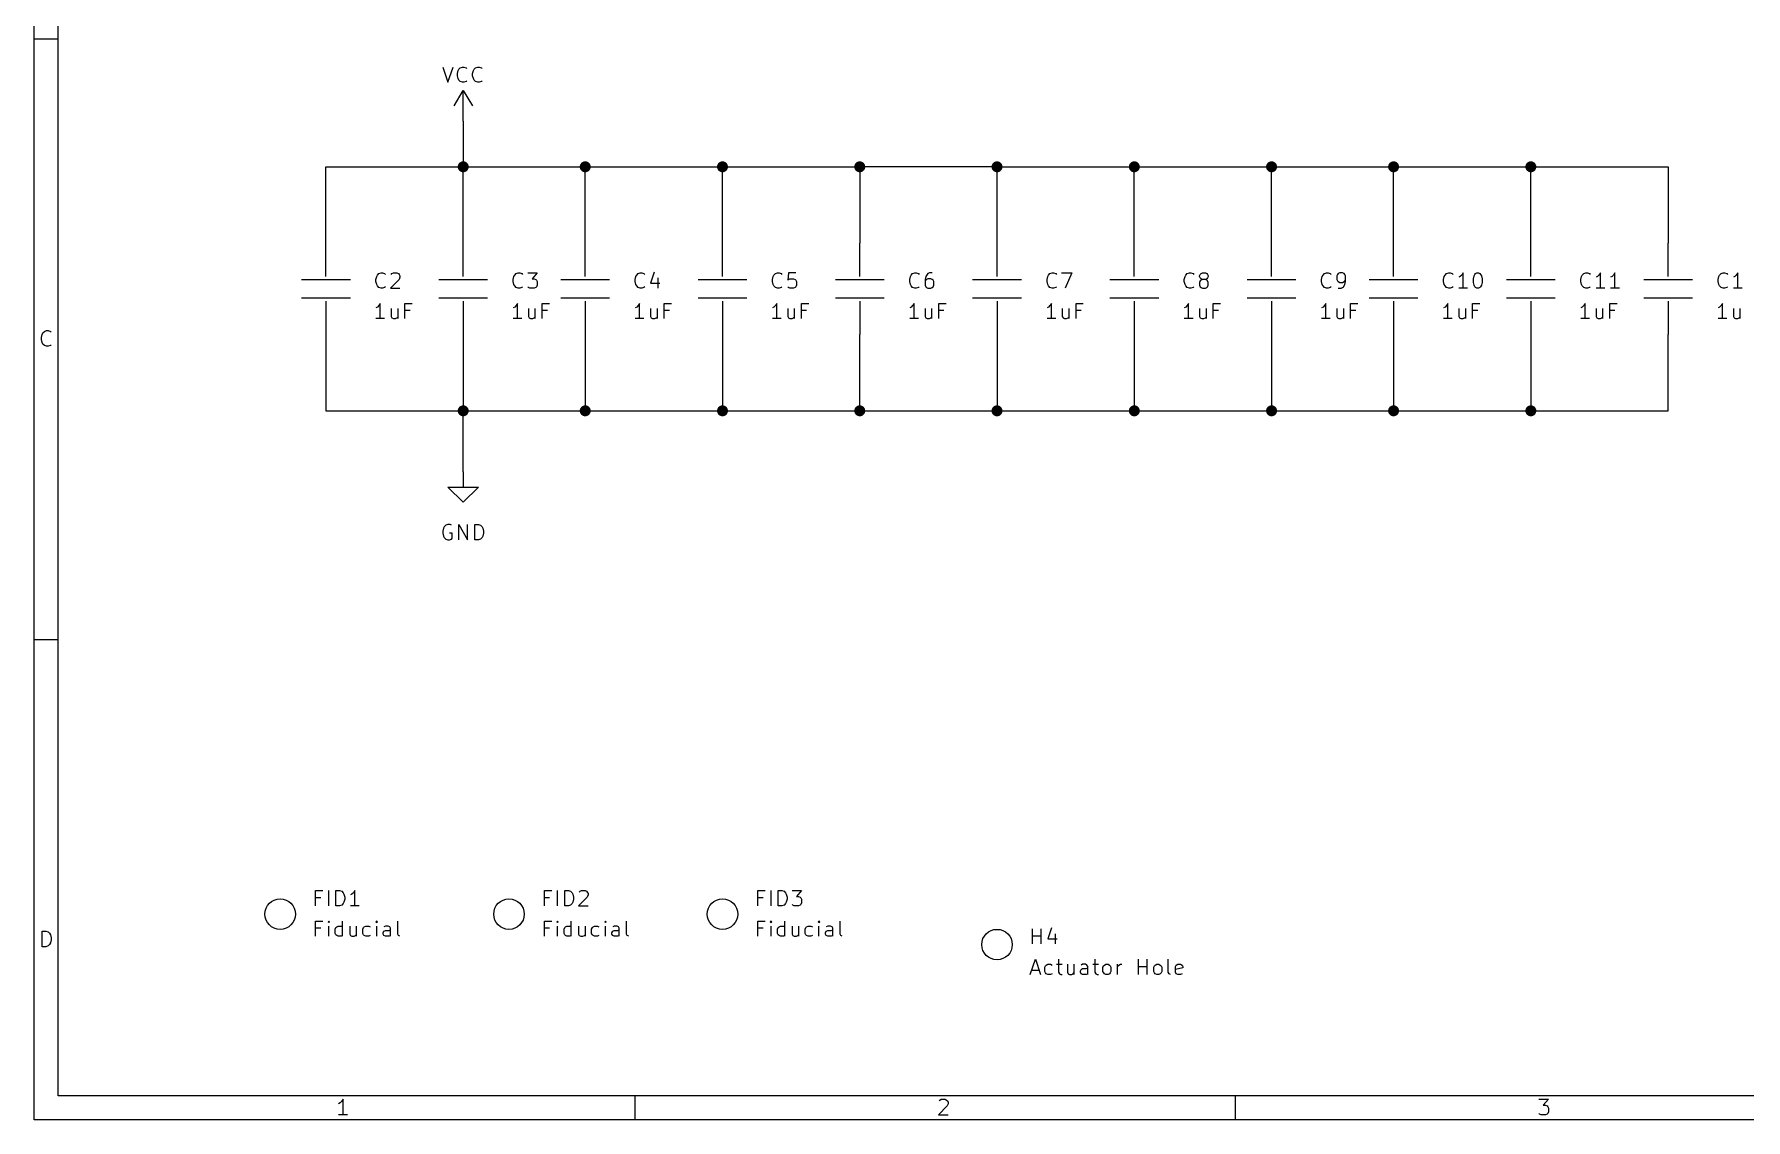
# Model space of a CAD drawing. Extents: x 0.4 to 11.3, y -7.9 to -0.4.
# Drawn here: x 0.39 to 6, y -7.87 to -4.32 of the extents above; entities that cross this region are included whole.
import ezdxf

# ---------------------------------------------------------------- set-up
doc = ezdxf.new("R2010")
doc.units = 0
doc.header["$MEASUREMENT"] = 0
for name, color, linetype in [('CYAN2', 4, 'CONTINUOUS'), ('GREEN3', 91, 'CONTINUOUS'), ('RED2', 1, 'CONTINUOUS')]:
    doc.layers.add(name, color=color, linetype=linetype)

msp = doc.modelspace()

# ---------------------------------------------------------------- linework, layer by layer
at = {"layer": 'CYAN2', "linetype": 'CONTINUOUS'}
for p, q in [((1.7333, -4.4228), (1.75, -4.4728)), ((1.75, -4.4728), (1.7667, -4.4228)), ((1.7833, -4.4347), (1.7857, -4.4299)), ((1.7857, -4.4299), (1.7905, -4.4252)), ((1.7905, -4.4252), (1.7976, -4.4228)), ((1.7976, -4.4228), (1.8024, -4.4228)), ((1.8024, -4.4228), (1.8095, -4.4252)), ((1.8095, -4.4252), (1.8119, -4.4276)), ((1.8333, -4.4347), (1.8357, -4.4299)), ((1.8357, -4.4299), (1.8405, -4.4252)), ((1.8405, -4.4252), (1.8476, -4.4228)), ((1.8476, -4.4228), (1.8524, -4.4228)), ((1.8524, -4.4228), (1.8595, -4.4252)), ((1.8595, -4.4252), (1.8619, -4.4276)), ((1.781, -4.4442), (1.7833, -4.4347)), ((1.781, -4.4514), (1.781, -4.4442)), ((1.7833, -4.4609), (1.781, -4.4514)), ((1.7857, -4.4657), (1.7833, -4.4609)), ((1.7905, -4.4704), (1.7857, -4.4657)), ((1.7976, -4.4728), (1.7905, -4.4704)), ((1.8024, -4.4728), (1.7976, -4.4728)), ((1.8095, -4.4704), (1.8024, -4.4728)), ((1.8119, -4.468), (1.8095, -4.4704)), ((1.831, -4.4442), (1.8333, -4.4347)), ((1.831, -4.4514), (1.831, -4.4442)), ((1.8333, -4.4609), (1.831, -4.4514)), ((1.8357, -4.4657), (1.8333, -4.4609)), ((1.8405, -4.4704), (1.8357, -4.4657)), ((1.8476, -4.4728), (1.8405, -4.4704)), ((1.8524, -4.4728), (1.8476, -4.4728)), ((1.8595, -4.4704), (1.8524, -4.4728)), ((1.8619, -4.468), (1.8595, -4.4704)), ((1.5163, -5.1097), (1.5187, -5.1049)), ((1.5187, -5.1049), (1.5234, -5.1002)), ((1.5234, -5.1002), (1.5306, -5.0978)), ((1.5306, -5.0978), (1.5353, -5.0978)), ((1.5353, -5.0978), (1.5425, -5.1002)), ((1.5425, -5.1002), (1.5449, -5.1026)), ((1.5639, -5.1026), (1.5663, -5.1002)), ((1.5663, -5.1002), (1.571, -5.0978)), ((1.571, -5.0978), (1.5829, -5.0978)), ((1.5829, -5.0978), (1.5877, -5.1002)), ((1.5877, -5.1002), (1.5901, -5.1026)), ((1.5901, -5.1026), (1.5925, -5.1073)), ((1.9663, -5.1097), (1.9687, -5.1049)), ((1.9687, -5.1049), (1.9734, -5.1002)), ((1.9734, -5.1002), (1.9806, -5.0978)), ((1.9806, -5.0978), (1.9853, -5.0978)), ((1.9853, -5.0978), (1.9925, -5.1002)), ((1.9925, -5.1002), (1.9949, -5.1026)), ((2.0115, -5.0978), (2.0425, -5.0978)), ((2.0425, -5.0978), (2.0258, -5.1169)), ((2.3663, -5.1097), (2.3687, -5.1049)), ((2.3687, -5.1049), (2.3734, -5.1002)), ((2.3734, -5.1002), (2.3806, -5.0978)), ((2.3806, -5.0978), (2.3853, -5.0978)), ((2.3853, -5.0978), (2.3925, -5.1002)), ((2.3925, -5.1002), (2.3949, -5.1026)), ((2.4258, -5.0954), (2.4139, -5.1311)), ((2.8163, -5.1097), (2.8187, -5.1049)), ((2.8187, -5.1049), (2.8234, -5.1002)), ((2.8234, -5.1002), (2.8306, -5.0978)), ((2.8306, -5.0978), (2.8353, -5.0978)), ((2.8353, -5.0978), (2.8425, -5.1002)), ((2.8425, -5.1002), (2.8449, -5.1026)), ((2.8663, -5.0978), (2.8639, -5.1216)), ((2.8901, -5.0978), (2.8663, -5.0978)), ((3.2663, -5.1097), (3.2687, -5.1049)), ((3.2687, -5.1049), (3.2734, -5.1002)), ((3.2734, -5.1002), (3.2806, -5.0978)), ((3.2806, -5.0978), (3.2853, -5.0978)), ((3.2853, -5.0978), (3.2925, -5.1002)), ((3.2925, -5.1002), (3.2949, -5.1026)), ((3.321, -5.1026), (3.3163, -5.1097)), ((3.3234, -5.1002), (3.321, -5.1026)), ((3.3282, -5.0978), (3.3234, -5.1002)), ((3.3377, -5.0978), (3.3282, -5.0978)), ((3.7163, -5.1097), (3.7187, -5.1049)), ((3.7187, -5.1049), (3.7234, -5.1002)), ((3.7234, -5.1002), (3.7306, -5.0978)), ((3.7306, -5.0978), (3.7353, -5.0978)), ((3.7353, -5.0978), (3.7425, -5.1002)), ((3.7425, -5.1002), (3.7449, -5.1026)), ((3.7615, -5.0978), (3.7949, -5.0978)), ((3.7949, -5.0978), (3.7734, -5.1478)), ((4.1663, -5.1097), (4.1687, -5.1049)), ((4.1687, -5.1049), (4.1734, -5.1002)), ((4.1734, -5.1002), (4.1806, -5.0978)), ((4.1806, -5.0978), (4.1853, -5.0978)), ((4.1853, -5.0978), (4.1925, -5.1002)), ((4.1925, -5.1002), (4.1949, -5.1026)), ((4.2139, -5.1073), (4.2163, -5.1026)), ((4.2163, -5.1026), (4.2187, -5.1002)), ((4.2187, -5.1002), (4.2234, -5.0978)), ((4.2234, -5.0978), (4.2329, -5.0978)), ((4.2329, -5.0978), (4.2377, -5.1002)), ((4.2377, -5.1002), (4.2401, -5.1026)), ((4.2401, -5.1026), (4.2425, -5.1073)), ((4.6163, -5.1097), (4.6187, -5.1049)), ((4.6187, -5.1049), (4.6234, -5.1002)), ((4.6234, -5.1002), (4.6306, -5.0978)), ((4.6306, -5.0978), (4.6353, -5.0978)), ((4.6353, -5.0978), (4.6425, -5.1002)), ((4.6425, -5.1002), (4.6449, -5.1026)), ((4.6663, -5.1026), (4.6639, -5.1073)), ((4.6687, -5.1002), (4.6663, -5.1026)), ((4.6734, -5.0978), (4.6687, -5.1002)), ((4.6829, -5.0978), (4.6734, -5.0978)), ((4.6877, -5.1002), (4.6829, -5.0978)), ((4.6901, -5.1026), (4.6877, -5.1002)), ((4.6925, -5.1073), (4.6901, -5.1026)), ((5.0163, -5.1097), (5.0187, -5.1049)), ((5.0187, -5.1049), (5.0234, -5.1002)), ((5.0234, -5.1002), (5.0306, -5.0978)), ((5.0306, -5.0978), (5.0353, -5.0978)), ((5.0353, -5.0978), (5.0425, -5.1002)), ((5.0425, -5.1002), (5.0449, -5.1026)), ((5.0734, -5.1049), (5.0687, -5.1097)), ((5.0782, -5.0978), (5.0734, -5.1049)), ((5.0782, -5.1478), (5.0782, -5.0978)), ((5.1139, -5.1073), (5.1163, -5.1026)), ((5.1163, -5.1026), (5.1187, -5.1002)), ((5.1187, -5.1002), (5.1234, -5.0978)), ((5.1234, -5.0978), (5.1282, -5.0978)), ((5.1282, -5.0978), (5.1329, -5.1002)), ((5.1329, -5.1002), (5.1353, -5.1026)), ((5.1353, -5.1026), (5.1377, -5.1073)), ((5.4663, -5.1097), (5.4687, -5.1049)), ((5.4687, -5.1049), (5.4734, -5.1002)), ((5.4734, -5.1002), (5.4806, -5.0978)), ((5.4806, -5.0978), (5.4853, -5.0978)), ((5.4853, -5.0978), (5.4925, -5.1002)), ((5.4925, -5.1002), (5.4949, -5.1026)), ((5.5234, -5.1049), (5.5187, -5.1097)), ((5.5282, -5.0978), (5.5234, -5.1049)), ((5.5282, -5.1478), (5.5282, -5.0978)), ((5.571, -5.1049), (5.5663, -5.1097)), ((5.5758, -5.0978), (5.571, -5.1049)), ((5.5758, -5.1478), (5.5758, -5.0978)), ((5.9163, -5.1097), (5.9187, -5.1049)), ((5.9187, -5.1049), (5.9234, -5.1002)), ((5.9234, -5.1002), (5.9306, -5.0978)), ((5.9306, -5.0978), (5.9353, -5.0978)), ((5.9353, -5.0978), (5.9425, -5.1002)), ((5.9425, -5.1002), (5.9449, -5.1026)), ((5.9734, -5.1049), (5.9687, -5.1097)), ((5.9782, -5.0978), (5.9734, -5.1049)), ((5.9782, -5.1478), (5.9782, -5.0978)), ((1.5139, -5.1192), (1.5163, -5.1097)), ((1.5139, -5.1264), (1.5139, -5.1192)), ((1.5163, -5.1359), (1.5139, -5.1264)), ((1.5187, -5.1407), (1.5163, -5.1359)), ((1.5234, -5.1454), (1.5187, -5.1407)), ((1.5306, -5.1478), (1.5234, -5.1454)), ((1.5353, -5.1478), (1.5306, -5.1478)), ((1.5425, -5.1454), (1.5353, -5.1478)), ((1.5449, -5.143), (1.5425, -5.1454)), ((1.5901, -5.1192), (1.5615, -5.1478)), ((1.5615, -5.1478), (1.5925, -5.1478)), ((1.5925, -5.1121), (1.5901, -5.1192)), ((1.5925, -5.1073), (1.5925, -5.1121)), ((1.9639, -5.1192), (1.9663, -5.1097)), ((1.9639, -5.1264), (1.9639, -5.1192)), ((1.9663, -5.1359), (1.9639, -5.1264)), ((1.9687, -5.1407), (1.9663, -5.1359)), ((1.9734, -5.1454), (1.9687, -5.1407)), ((1.9806, -5.1478), (1.9734, -5.1454)), ((1.9853, -5.1478), (1.9806, -5.1478)), ((1.9925, -5.1454), (1.9853, -5.1478)), ((1.9949, -5.143), (1.9925, -5.1454)), ((2.0139, -5.1454), (2.0115, -5.143)), ((2.0187, -5.1478), (2.0139, -5.1454)), ((2.0329, -5.1478), (2.0187, -5.1478)), ((2.0258, -5.1169), (2.0329, -5.1169)), ((2.0329, -5.1169), (2.0377, -5.1192)), ((2.0377, -5.1454), (2.0329, -5.1478)), ((2.0377, -5.1192), (2.0401, -5.1216)), ((2.0401, -5.143), (2.0377, -5.1454)), ((2.0401, -5.1216), (2.0425, -5.1264)), ((2.0425, -5.1383), (2.0401, -5.143)), ((2.0425, -5.1264), (2.0425, -5.1383)), ((2.3639, -5.1192), (2.3663, -5.1097)), ((2.3639, -5.1264), (2.3639, -5.1192)), ((2.3663, -5.1359), (2.3639, -5.1264)), ((2.3687, -5.1407), (2.3663, -5.1359)), ((2.3734, -5.1454), (2.3687, -5.1407)), ((2.3806, -5.1478), (2.3734, -5.1454)), ((2.3853, -5.1478), (2.3806, -5.1478)), ((2.3925, -5.1454), (2.3853, -5.1478)), ((2.3949, -5.143), (2.3925, -5.1454)), ((2.4139, -5.1311), (2.4449, -5.1311)), ((2.4377, -5.1145), (2.4377, -5.1478)), ((2.8139, -5.1192), (2.8163, -5.1097)), ((2.8139, -5.1264), (2.8139, -5.1192)), ((2.8163, -5.1359), (2.8139, -5.1264)), ((2.8187, -5.1407), (2.8163, -5.1359)), ((2.8234, -5.1454), (2.8187, -5.1407)), ((2.8306, -5.1478), (2.8234, -5.1454)), ((2.8353, -5.1478), (2.8306, -5.1478)), ((2.8425, -5.1454), (2.8353, -5.1478)), ((2.8449, -5.143), (2.8425, -5.1454)), ((2.8639, -5.1216), (2.8663, -5.1192)), ((2.8663, -5.1454), (2.8639, -5.143)), ((2.8663, -5.1192), (2.871, -5.1169)), ((2.871, -5.1478), (2.8663, -5.1454)), ((2.871, -5.1169), (2.8829, -5.1169)), ((2.8829, -5.1478), (2.871, -5.1478)), ((2.8829, -5.1169), (2.8877, -5.1192)), ((2.8877, -5.1454), (2.8829, -5.1478)), ((2.8877, -5.1192), (2.8901, -5.1216)), ((2.8901, -5.143), (2.8877, -5.1454)), ((2.8901, -5.1216), (2.8925, -5.1264)), ((2.8925, -5.1383), (2.8901, -5.143)), ((2.8925, -5.1264), (2.8925, -5.1383)), ((3.2639, -5.1192), (3.2663, -5.1097)), ((3.2639, -5.1264), (3.2639, -5.1192)), ((3.2663, -5.1359), (3.2639, -5.1264)), ((3.2687, -5.1407), (3.2663, -5.1359)), ((3.2734, -5.1454), (3.2687, -5.1407)), ((3.2806, -5.1478), (3.2734, -5.1454)), ((3.2853, -5.1478), (3.2806, -5.1478)), ((3.2925, -5.1454), (3.2853, -5.1478)), ((3.2949, -5.143), (3.2925, -5.1454)), ((3.3163, -5.1097), (3.3139, -5.1192)), ((3.3139, -5.1192), (3.3139, -5.1383)), ((3.3163, -5.1216), (3.3139, -5.1264)), ((3.3139, -5.1383), (3.3163, -5.143)), ((3.3187, -5.1192), (3.3163, -5.1216)), ((3.3163, -5.143), (3.3187, -5.1454)), ((3.3234, -5.1169), (3.3187, -5.1192)), ((3.3187, -5.1454), (3.3234, -5.1478)), ((3.3329, -5.1169), (3.3234, -5.1169)), ((3.3234, -5.1478), (3.3329, -5.1478)), ((3.3377, -5.1192), (3.3329, -5.1169)), ((3.3329, -5.1478), (3.3377, -5.1454)), ((3.3401, -5.1216), (3.3377, -5.1192)), ((3.3377, -5.1454), (3.3401, -5.143)), ((3.3425, -5.1264), (3.3401, -5.1216)), ((3.3401, -5.143), (3.3425, -5.1383)), ((3.3425, -5.1383), (3.3425, -5.1264)), ((3.7139, -5.1192), (3.7163, -5.1097)), ((3.7139, -5.1264), (3.7139, -5.1192)), ((3.7163, -5.1359), (3.7139, -5.1264)), ((3.7187, -5.1407), (3.7163, -5.1359)), ((3.7234, -5.1454), (3.7187, -5.1407)), ((3.7306, -5.1478), (3.7234, -5.1454)), ((3.7353, -5.1478), (3.7306, -5.1478)), ((3.7425, -5.1454), (3.7353, -5.1478)), ((3.7449, -5.143), (3.7425, -5.1454)), ((4.1639, -5.1192), (4.1663, -5.1097)), ((4.1639, -5.1264), (4.1639, -5.1192)), ((4.1663, -5.1359), (4.1639, -5.1264)), ((4.1687, -5.1407), (4.1663, -5.1359)), ((4.1734, -5.1454), (4.1687, -5.1407)), ((4.1806, -5.1478), (4.1734, -5.1454)), ((4.1853, -5.1478), (4.1806, -5.1478)), ((4.1925, -5.1454), (4.1853, -5.1478)), ((4.1949, -5.143), (4.1925, -5.1454)), ((4.2139, -5.1097), (4.2139, -5.1073)), ((4.2163, -5.1145), (4.2139, -5.1097)), ((4.2163, -5.124), (4.2139, -5.1288)), ((4.2139, -5.1288), (4.2139, -5.1383)), ((4.2139, -5.1383), (4.2163, -5.143)), ((4.2187, -5.1169), (4.2163, -5.1145)), ((4.2187, -5.1216), (4.2163, -5.124)), ((4.2163, -5.143), (4.2187, -5.1454)), ((4.2234, -5.1192), (4.2187, -5.1169)), ((4.2234, -5.1192), (4.2187, -5.1216)), ((4.2187, -5.1454), (4.2234, -5.1478)), ((4.2329, -5.1192), (4.2234, -5.1192)), ((4.2234, -5.1478), (4.2329, -5.1478)), ((4.2377, -5.1169), (4.2329, -5.1192)), ((4.2377, -5.1216), (4.2329, -5.1192)), ((4.2329, -5.1478), (4.2377, -5.1454)), ((4.2401, -5.1145), (4.2377, -5.1169)), ((4.2401, -5.124), (4.2377, -5.1216)), ((4.2377, -5.1454), (4.2401, -5.143)), ((4.2425, -5.1097), (4.2401, -5.1145)), ((4.2425, -5.1288), (4.2401, -5.124)), ((4.2401, -5.143), (4.2425, -5.1383)), ((4.2425, -5.1073), (4.2425, -5.1097)), ((4.2425, -5.1383), (4.2425, -5.1288)), ((4.6139, -5.1192), (4.6163, -5.1097)), ((4.6139, -5.1264), (4.6139, -5.1192)), ((4.6163, -5.1359), (4.6139, -5.1264)), ((4.6187, -5.1407), (4.6163, -5.1359)), ((4.6234, -5.1454), (4.6187, -5.1407)), ((4.6306, -5.1478), (4.6234, -5.1454)), ((4.6353, -5.1478), (4.6306, -5.1478)), ((4.6425, -5.1454), (4.6353, -5.1478)), ((4.6449, -5.143), (4.6425, -5.1454)), ((4.6639, -5.1073), (4.6639, -5.1192)), ((4.6639, -5.1192), (4.6663, -5.124)), ((4.6663, -5.124), (4.6687, -5.1264)), ((4.6687, -5.1264), (4.6734, -5.1288)), ((4.6687, -5.1478), (4.6782, -5.1478)), ((4.6734, -5.1288), (4.6829, -5.1288)), ((4.6782, -5.1478), (4.6829, -5.1454)), ((4.6829, -5.1288), (4.6877, -5.1264)), ((4.6829, -5.1454), (4.6853, -5.143)), ((4.6853, -5.143), (4.6901, -5.1359)), ((4.6877, -5.1264), (4.6901, -5.124)), ((4.6901, -5.124), (4.6925, -5.1192)), ((4.6901, -5.1359), (4.6925, -5.1264)), ((4.6925, -5.1264), (4.6925, -5.1073)), ((5.0139, -5.1192), (5.0163, -5.1097)), ((5.0139, -5.1264), (5.0139, -5.1192)), ((5.0163, -5.1359), (5.0139, -5.1264)), ((5.0187, -5.1407), (5.0163, -5.1359)), ((5.0234, -5.1454), (5.0187, -5.1407)), ((5.0306, -5.1478), (5.0234, -5.1454)), ((5.0353, -5.1478), (5.0306, -5.1478)), ((5.0425, -5.1454), (5.0353, -5.1478)), ((5.0449, -5.143), (5.0425, -5.1454)), ((5.0687, -5.1097), (5.0639, -5.1121)), ((5.0925, -5.1478), (5.0639, -5.1478)), ((5.1115, -5.1169), (5.1139, -5.1073)), ((5.1115, -5.1288), (5.1115, -5.1169)), ((5.1139, -5.1383), (5.1115, -5.1288)), ((5.1163, -5.143), (5.1139, -5.1383)), ((5.1187, -5.1454), (5.1163, -5.143)), ((5.1234, -5.1478), (5.1187, -5.1454)), ((5.1282, -5.1478), (5.1234, -5.1478)), ((5.1329, -5.1454), (5.1282, -5.1478)), ((5.1353, -5.143), (5.1329, -5.1454)), ((5.1377, -5.1383), (5.1353, -5.143)), ((5.1377, -5.1073), (5.1401, -5.1169)), ((5.1401, -5.1288), (5.1377, -5.1383)), ((5.1401, -5.1169), (5.1401, -5.1288)), ((5.4639, -5.1192), (5.4663, -5.1097)), ((5.4639, -5.1264), (5.4639, -5.1192)), ((5.4663, -5.1359), (5.4639, -5.1264)), ((5.4687, -5.1407), (5.4663, -5.1359)), ((5.4734, -5.1454), (5.4687, -5.1407)), ((5.4806, -5.1478), (5.4734, -5.1454)), ((5.4853, -5.1478), (5.4806, -5.1478)), ((5.4925, -5.1454), (5.4853, -5.1478)), ((5.4949, -5.143), (5.4925, -5.1454)), ((5.5187, -5.1097), (5.5139, -5.1121)), ((5.5425, -5.1478), (5.5139, -5.1478)), ((5.5663, -5.1097), (5.5615, -5.1121)), ((5.5901, -5.1478), (5.5615, -5.1478)), ((5.9139, -5.1192), (5.9163, -5.1097)), ((5.9139, -5.1264), (5.9139, -5.1192)), ((5.9163, -5.1359), (5.9139, -5.1264)), ((5.9187, -5.1407), (5.9163, -5.1359)), ((5.9234, -5.1454), (5.9187, -5.1407)), ((5.9306, -5.1478), (5.9234, -5.1454)), ((5.9353, -5.1478), (5.9306, -5.1478)), ((5.9425, -5.1454), (5.9353, -5.1478)), ((5.9449, -5.143), (5.9425, -5.1454)), ((5.9687, -5.1097), (5.9639, -5.1121)), ((5.9925, -5.1478), (5.9639, -5.1478)), ((1.5187, -5.2097), (1.5139, -5.2121)), ((1.5234, -5.2049), (1.5187, -5.2097)), ((1.5282, -5.1978), (1.5234, -5.2049)), ((1.5282, -5.2478), (1.5282, -5.1978)), ((1.5639, -5.2145), (1.5639, -5.2407)), ((1.5853, -5.2145), (1.5853, -5.2478)), ((1.6091, -5.2478), (1.6091, -5.1978)), ((1.6091, -5.1978), (1.6329, -5.1978)), ((1.9687, -5.2097), (1.9639, -5.2121)), ((1.9734, -5.2049), (1.9687, -5.2097)), ((1.9782, -5.1978), (1.9734, -5.2049)), ((1.9782, -5.2478), (1.9782, -5.1978)), ((2.0139, -5.2145), (2.0139, -5.2407)), ((2.0353, -5.2145), (2.0353, -5.2478)), ((2.0591, -5.2478), (2.0591, -5.1978)), ((2.0591, -5.1978), (2.0829, -5.1978)), ((2.3687, -5.2097), (2.3639, -5.2121)), ((2.3734, -5.2049), (2.3687, -5.2097)), ((2.3782, -5.1978), (2.3734, -5.2049)), ((2.3782, -5.2478), (2.3782, -5.1978)), ((2.4139, -5.2145), (2.4139, -5.2407)), ((2.4353, -5.2145), (2.4353, -5.2478)), ((2.4591, -5.2478), (2.4591, -5.1978)), ((2.4591, -5.1978), (2.4829, -5.1978)), ((2.8187, -5.2097), (2.8139, -5.2121)), ((2.8234, -5.2049), (2.8187, -5.2097)), ((2.8282, -5.1978), (2.8234, -5.2049)), ((2.8282, -5.2478), (2.8282, -5.1978)), ((2.8639, -5.2145), (2.8639, -5.2407)), ((2.8853, -5.2145), (2.8853, -5.2478)), ((2.9091, -5.2478), (2.9091, -5.1978)), ((2.9091, -5.1978), (2.9329, -5.1978)), ((3.2687, -5.2097), (3.2639, -5.2121)), ((3.2734, -5.2049), (3.2687, -5.2097)), ((3.2782, -5.1978), (3.2734, -5.2049)), ((3.2782, -5.2478), (3.2782, -5.1978)), ((3.3139, -5.2145), (3.3139, -5.2407)), ((3.3353, -5.2145), (3.3353, -5.2478)), ((3.3591, -5.2478), (3.3591, -5.1978)), ((3.3591, -5.1978), (3.3829, -5.1978)), ((3.7187, -5.2097), (3.7139, -5.2121)), ((3.7234, -5.2049), (3.7187, -5.2097)), ((3.7282, -5.1978), (3.7234, -5.2049)), ((3.7282, -5.2478), (3.7282, -5.1978)), ((3.7639, -5.2145), (3.7639, -5.2407)), ((3.7853, -5.2145), (3.7853, -5.2478)), ((3.8091, -5.2478), (3.8091, -5.1978)), ((3.8091, -5.1978), (3.8329, -5.1978)), ((4.1687, -5.2097), (4.1639, -5.2121)), ((4.1734, -5.2049), (4.1687, -5.2097)), ((4.1782, -5.1978), (4.1734, -5.2049)), ((4.1782, -5.2478), (4.1782, -5.1978)), ((4.2139, -5.2145), (4.2139, -5.2407)), ((4.2353, -5.2145), (4.2353, -5.2478)), ((4.2591, -5.2478), (4.2591, -5.1978)), ((4.2591, -5.1978), (4.2829, -5.1978)), ((4.6187, -5.2097), (4.6139, -5.2121)), ((4.6234, -5.2049), (4.6187, -5.2097)), ((4.6282, -5.1978), (4.6234, -5.2049)), ((4.6282, -5.2478), (4.6282, -5.1978)), ((4.6639, -5.2145), (4.6639, -5.2407)), ((4.6853, -5.2145), (4.6853, -5.2478)), ((4.7091, -5.2478), (4.7091, -5.1978)), ((4.7091, -5.1978), (4.7329, -5.1978)), ((5.0187, -5.2097), (5.0139, -5.2121)), ((5.0234, -5.2049), (5.0187, -5.2097)), ((5.0282, -5.1978), (5.0234, -5.2049)), ((5.0282, -5.2478), (5.0282, -5.1978)), ((5.0639, -5.2145), (5.0639, -5.2407)), ((5.0853, -5.2145), (5.0853, -5.2478)), ((5.1091, -5.2478), (5.1091, -5.1978)), ((5.1091, -5.1978), (5.1329, -5.1978)), ((5.4687, -5.2097), (5.4639, -5.2121)), ((5.4734, -5.2049), (5.4687, -5.2097)), ((5.4782, -5.1978), (5.4734, -5.2049)), ((5.4782, -5.2478), (5.4782, -5.1978)), ((5.5139, -5.2145), (5.5139, -5.2407)), ((5.5353, -5.2145), (5.5353, -5.2478)), ((5.5591, -5.2478), (5.5591, -5.1978)), ((5.5591, -5.1978), (5.5829, -5.1978)), ((5.9187, -5.2097), (5.9139, -5.2121)), ((5.9234, -5.2049), (5.9187, -5.2097)), ((5.9282, -5.1978), (5.9234, -5.2049)), ((5.9282, -5.2478), (5.9282, -5.1978)), ((5.9639, -5.2145), (5.9639, -5.2407)), ((5.9853, -5.2145), (5.9853, -5.2478)), ((1.5425, -5.2478), (1.5139, -5.2478)), ((1.5639, -5.2407), (1.5663, -5.2454)), ((1.5663, -5.2454), (1.571, -5.2478)), ((1.571, -5.2478), (1.5782, -5.2478)), ((1.5782, -5.2478), (1.5829, -5.2454)), ((1.5829, -5.2454), (1.5853, -5.243)), ((1.6258, -5.2216), (1.6091, -5.2216)), ((1.9925, -5.2478), (1.9639, -5.2478)), ((2.0139, -5.2407), (2.0163, -5.2454)), ((2.0163, -5.2454), (2.021, -5.2478)), ((2.021, -5.2478), (2.0282, -5.2478)), ((2.0282, -5.2478), (2.0329, -5.2454)), ((2.0329, -5.2454), (2.0353, -5.243)), ((2.0758, -5.2216), (2.0591, -5.2216)), ((2.3925, -5.2478), (2.3639, -5.2478)), ((2.4139, -5.2407), (2.4163, -5.2454)), ((2.4163, -5.2454), (2.421, -5.2478)), ((2.421, -5.2478), (2.4282, -5.2478)), ((2.4282, -5.2478), (2.4329, -5.2454)), ((2.4329, -5.2454), (2.4353, -5.243)), ((2.4758, -5.2216), (2.4591, -5.2216)), ((2.8425, -5.2478), (2.8139, -5.2478)), ((2.8639, -5.2407), (2.8663, -5.2454)), ((2.8663, -5.2454), (2.871, -5.2478)), ((2.871, -5.2478), (2.8782, -5.2478)), ((2.8782, -5.2478), (2.8829, -5.2454)), ((2.8829, -5.2454), (2.8853, -5.243)), ((2.9258, -5.2216), (2.9091, -5.2216)), ((3.2925, -5.2478), (3.2639, -5.2478)), ((3.3139, -5.2407), (3.3163, -5.2454)), ((3.3163, -5.2454), (3.321, -5.2478)), ((3.321, -5.2478), (3.3282, -5.2478)), ((3.3282, -5.2478), (3.3329, -5.2454)), ((3.3329, -5.2454), (3.3353, -5.243)), ((3.3758, -5.2216), (3.3591, -5.2216)), ((3.7425, -5.2478), (3.7139, -5.2478)), ((3.7639, -5.2407), (3.7663, -5.2454)), ((3.7663, -5.2454), (3.771, -5.2478)), ((3.771, -5.2478), (3.7782, -5.2478)), ((3.7782, -5.2478), (3.7829, -5.2454)), ((3.7829, -5.2454), (3.7853, -5.243)), ((3.8258, -5.2216), (3.8091, -5.2216)), ((4.1925, -5.2478), (4.1639, -5.2478)), ((4.2139, -5.2407), (4.2163, -5.2454)), ((4.2163, -5.2454), (4.221, -5.2478)), ((4.221, -5.2478), (4.2282, -5.2478)), ((4.2282, -5.2478), (4.2329, -5.2454)), ((4.2329, -5.2454), (4.2353, -5.243)), ((4.2758, -5.2216), (4.2591, -5.2216)), ((4.6425, -5.2478), (4.6139, -5.2478)), ((4.6639, -5.2407), (4.6663, -5.2454)), ((4.6663, -5.2454), (4.671, -5.2478)), ((4.671, -5.2478), (4.6782, -5.2478)), ((4.6782, -5.2478), (4.6829, -5.2454)), ((4.6829, -5.2454), (4.6853, -5.243)), ((4.7258, -5.2216), (4.7091, -5.2216)), ((5.0425, -5.2478), (5.0139, -5.2478)), ((5.0639, -5.2407), (5.0663, -5.2454)), ((5.0663, -5.2454), (5.071, -5.2478)), ((5.071, -5.2478), (5.0782, -5.2478)), ((5.0782, -5.2478), (5.0829, -5.2454)), ((5.0829, -5.2454), (5.0853, -5.243)), ((5.1258, -5.2216), (5.1091, -5.2216)), ((5.4925, -5.2478), (5.4639, -5.2478)), ((5.5139, -5.2407), (5.5163, -5.2454)), ((5.5163, -5.2454), (5.521, -5.2478)), ((5.521, -5.2478), (5.5282, -5.2478)), ((5.5282, -5.2478), (5.5329, -5.2454)), ((5.5329, -5.2454), (5.5353, -5.243)), ((5.5758, -5.2216), (5.5591, -5.2216)), ((5.9425, -5.2478), (5.9139, -5.2478)), ((5.9639, -5.2407), (5.9663, -5.2454)), ((5.9663, -5.2454), (5.971, -5.2478)), ((5.971, -5.2478), (5.9782, -5.2478)), ((5.9782, -5.2478), (5.9829, -5.2454)), ((5.9829, -5.2454), (5.9853, -5.243)), ((1.7357, -5.9347), (1.7333, -5.9442)), ((1.7333, -5.9442), (1.7333, -5.9514)), ((1.7381, -5.9299), (1.7357, -5.9347)), ((1.7429, -5.9252), (1.7381, -5.9299)), ((1.75, -5.9228), (1.7429, -5.9252)), ((1.7571, -5.9228), (1.75, -5.9228)), ((1.7619, -5.9252), (1.7571, -5.9228)), ((1.7857, -5.9728), (1.7857, -5.9228)), ((1.7857, -5.9228), (1.8143, -5.9728)), ((1.8143, -5.9728), (1.8143, -5.9228)), ((1.8381, -5.9728), (1.8381, -5.9228)), ((1.8381, -5.9228), (1.85, -5.9228)), ((1.85, -5.9228), (1.8571, -5.9252)), ((1.8571, -5.9252), (1.8619, -5.9299)), ((1.8619, -5.9299), (1.8643, -5.9347)), ((1.8643, -5.9347), (1.8667, -5.9442)), ((1.8667, -5.9442), (1.8667, -5.9514)), ((1.7333, -5.9514), (1.7357, -5.9609)), ((1.7357, -5.9609), (1.7381, -5.9657)), ((1.7381, -5.9657), (1.7429, -5.9704)), ((1.7429, -5.9704), (1.75, -5.9728)), ((1.75, -5.9728), (1.7548, -5.9728)), ((1.7643, -5.9514), (1.7548, -5.9514)), ((1.7548, -5.9728), (1.7619, -5.9704)), ((1.7619, -5.9704), (1.7643, -5.968)), ((1.7643, -5.968), (1.7643, -5.9514)), ((1.85, -5.9728), (1.8381, -5.9728)), ((1.8571, -5.9704), (1.85, -5.9728)), ((1.8619, -5.9657), (1.8571, -5.9704)), ((1.8643, -5.9609), (1.8619, -5.9657)), ((1.8667, -5.9514), (1.8643, -5.9609)), ((1.3163, -7.1728), (1.3163, -7.1228)), ((1.3163, -7.1228), (1.3401, -7.1228)), ((1.3591, -7.1728), (1.3591, -7.1228)), ((1.3829, -7.1728), (1.3829, -7.1228)), ((1.3829, -7.1228), (1.3949, -7.1228)), ((1.3949, -7.1228), (1.402, -7.1252)), ((1.402, -7.1252), (1.4068, -7.1299)), ((1.4449, -7.1228), (1.4401, -7.1299)), ((1.4449, -7.1728), (1.4449, -7.1228)), ((2.0663, -7.1728), (2.0663, -7.1228)), ((2.0663, -7.1228), (2.0901, -7.1228)), ((2.1091, -7.1728), (2.1091, -7.1228)), ((2.1329, -7.1728), (2.1329, -7.1228)), ((2.1329, -7.1228), (2.1449, -7.1228)), ((2.1449, -7.1228), (2.152, -7.1252)), ((2.152, -7.1252), (2.1568, -7.1299)), ((2.1806, -7.1276), (2.1829, -7.1252)), ((2.1829, -7.1252), (2.1877, -7.1228)), ((2.1877, -7.1228), (2.1996, -7.1228)), ((2.1996, -7.1228), (2.2044, -7.1252)), ((2.2044, -7.1252), (2.2068, -7.1276)), ((2.7663, -7.1728), (2.7663, -7.1228)), ((2.7663, -7.1228), (2.7901, -7.1228)), ((2.8091, -7.1728), (2.8091, -7.1228)), ((2.8329, -7.1728), (2.8329, -7.1228)), ((2.8329, -7.1228), (2.8449, -7.1228)), ((2.8449, -7.1228), (2.852, -7.1252)), ((2.852, -7.1252), (2.8568, -7.1299)), ((2.8782, -7.1228), (2.9091, -7.1228)), ((2.9091, -7.1228), (2.8925, -7.1419)), ((1.3329, -7.1466), (1.3163, -7.1466)), ((1.3949, -7.1728), (1.3829, -7.1728)), ((1.402, -7.1704), (1.3949, -7.1728)), ((1.4068, -7.1657), (1.402, -7.1704)), ((1.4068, -7.1299), (1.4091, -7.1347)), ((1.4091, -7.1609), (1.4068, -7.1657)), ((1.4091, -7.1347), (1.4115, -7.1442)), ((1.4115, -7.1514), (1.4091, -7.1609)), ((1.4115, -7.1442), (1.4115, -7.1514)), ((1.4353, -7.1347), (1.4306, -7.1371)), ((1.4591, -7.1728), (1.4306, -7.1728)), ((1.4401, -7.1299), (1.4353, -7.1347)), ((2.0829, -7.1466), (2.0663, -7.1466)), ((2.1449, -7.1728), (2.1329, -7.1728)), ((2.152, -7.1704), (2.1449, -7.1728)), ((2.1568, -7.1657), (2.152, -7.1704)), ((2.1568, -7.1299), (2.1591, -7.1347)), ((2.1591, -7.1609), (2.1568, -7.1657)), ((2.1591, -7.1347), (2.1615, -7.1442)), ((2.1615, -7.1514), (2.1591, -7.1609)), ((2.1615, -7.1442), (2.1615, -7.1514)), ((2.2068, -7.1442), (2.1782, -7.1728)), ((2.1782, -7.1728), (2.2091, -7.1728)), ((2.2068, -7.1276), (2.2091, -7.1323)), ((2.2091, -7.1371), (2.2068, -7.1442)), ((2.2091, -7.1323), (2.2091, -7.1371)), ((2.7829, -7.1466), (2.7663, -7.1466)), ((2.8449, -7.1728), (2.8329, -7.1728)), ((2.852, -7.1704), (2.8449, -7.1728)), ((2.8568, -7.1657), (2.852, -7.1704)), ((2.8568, -7.1299), (2.8591, -7.1347)), ((2.8591, -7.1609), (2.8568, -7.1657)), ((2.8591, -7.1347), (2.8615, -7.1442)), ((2.8615, -7.1514), (2.8591, -7.1609)), ((2.8615, -7.1442), (2.8615, -7.1514)), ((2.8806, -7.1704), (2.8782, -7.168)), ((2.8853, -7.1728), (2.8806, -7.1704)), ((2.8996, -7.1728), (2.8853, -7.1728)), ((2.8925, -7.1419), (2.8996, -7.1419)), ((2.8996, -7.1419), (2.9044, -7.1442)), ((2.9044, -7.1704), (2.8996, -7.1728)), ((2.9044, -7.1442), (2.9068, -7.1466)), ((2.9068, -7.168), (2.9044, -7.1704)), ((2.9068, -7.1466), (2.9091, -7.1514)), ((2.9091, -7.1633), (2.9068, -7.168)), ((2.9091, -7.1514), (2.9091, -7.1633)), ((1.3163, -7.2728), (1.3163, -7.2228)), ((1.3163, -7.2228), (1.3401, -7.2228)), ((1.3591, -7.2228), (1.3568, -7.2252)), ((1.3568, -7.2252), (1.3591, -7.2276)), ((1.3615, -7.2252), (1.3591, -7.2228)), ((1.3591, -7.2228), (1.3591, -7.2276)), ((1.3591, -7.2276), (1.3615, -7.2252)), ((1.4044, -7.2728), (1.4044, -7.2228)), ((1.5163, -7.2228), (1.5139, -7.2252)), ((1.5139, -7.2252), (1.5163, -7.2276)), ((1.5187, -7.2252), (1.5163, -7.2228)), ((1.5163, -7.2228), (1.5163, -7.2276)), ((1.5163, -7.2276), (1.5187, -7.2252)), ((1.5853, -7.2657), (1.5853, -7.2228)), ((2.0663, -7.2728), (2.0663, -7.2228)), ((2.0663, -7.2228), (2.0901, -7.2228)), ((2.1091, -7.2228), (2.1068, -7.2252)), ((2.1068, -7.2252), (2.1091, -7.2276)), ((2.1115, -7.2252), (2.1091, -7.2228)), ((2.1091, -7.2228), (2.1091, -7.2276)), ((2.1091, -7.2276), (2.1115, -7.2252)), ((2.1544, -7.2728), (2.1544, -7.2228)), ((2.2663, -7.2228), (2.2639, -7.2252)), ((2.2639, -7.2252), (2.2663, -7.2276)), ((2.2687, -7.2252), (2.2663, -7.2228)), ((2.2663, -7.2228), (2.2663, -7.2276)), ((2.2663, -7.2276), (2.2687, -7.2252)), ((2.3353, -7.2657), (2.3353, -7.2228)), ((2.7663, -7.2728), (2.7663, -7.2228)), ((2.7663, -7.2228), (2.7901, -7.2228)), ((2.8091, -7.2228), (2.8068, -7.2252)), ((2.8068, -7.2252), (2.8091, -7.2276)), ((2.8115, -7.2252), (2.8091, -7.2228)), ((2.8091, -7.2228), (2.8091, -7.2276)), ((2.8091, -7.2276), (2.8115, -7.2252)), ((2.8544, -7.2728), (2.8544, -7.2228)), ((2.9663, -7.2228), (2.9639, -7.2252)), ((2.9639, -7.2252), (2.9663, -7.2276)), ((2.9687, -7.2252), (2.9663, -7.2228)), ((2.9663, -7.2228), (2.9663, -7.2276)), ((2.9663, -7.2276), (2.9687, -7.2252)), ((3.0353, -7.2657), (3.0353, -7.2228)), ((1.3329, -7.2466), (1.3163, -7.2466)), ((1.3591, -7.2728), (1.3591, -7.2395)), ((1.3806, -7.249), (1.3829, -7.2442)), ((1.3806, -7.2633), (1.3806, -7.249)), ((1.3829, -7.268), (1.3806, -7.2633)), ((1.3829, -7.2442), (1.3853, -7.2419)), ((1.3853, -7.2704), (1.3829, -7.268)), ((1.3853, -7.2419), (1.3901, -7.2395)), ((1.3901, -7.2728), (1.3853, -7.2704)), ((1.3901, -7.2395), (1.3996, -7.2395)), ((1.3996, -7.2728), (1.3901, -7.2728)), ((1.3996, -7.2395), (1.4044, -7.2419)), ((1.4044, -7.2704), (1.3996, -7.2728)), ((1.4282, -7.2395), (1.4282, -7.2657)), ((1.4282, -7.2657), (1.4306, -7.2704)), ((1.4306, -7.2704), (1.4353, -7.2728)), ((1.4353, -7.2728), (1.4425, -7.2728)), ((1.4425, -7.2728), (1.4472, -7.2704)), ((1.4472, -7.2704), (1.4496, -7.268)), ((1.4496, -7.2395), (1.4496, -7.2728)), ((1.471, -7.249), (1.4734, -7.2442)), ((1.471, -7.2633), (1.471, -7.249)), ((1.4734, -7.268), (1.471, -7.2633)), ((1.4734, -7.2442), (1.4758, -7.2419)), ((1.4758, -7.2704), (1.4734, -7.268)), ((1.4758, -7.2419), (1.4806, -7.2395)), ((1.4806, -7.2728), (1.4758, -7.2704)), ((1.4806, -7.2395), (1.4901, -7.2395)), ((1.4901, -7.2728), (1.4806, -7.2728)), ((1.4901, -7.2395), (1.4949, -7.2419)), ((1.4949, -7.2704), (1.4901, -7.2728)), ((1.5163, -7.2728), (1.5163, -7.2395)), ((1.5377, -7.2609), (1.5401, -7.2561)), ((1.5377, -7.2657), (1.5377, -7.2609)), ((1.5401, -7.2704), (1.5377, -7.2657)), ((1.5449, -7.2395), (1.5401, -7.2419)), ((1.5401, -7.2561), (1.5449, -7.2538)), ((1.5449, -7.2728), (1.5401, -7.2704)), ((1.5544, -7.2395), (1.5449, -7.2395)), ((1.5449, -7.2538), (1.5568, -7.2538)), ((1.5568, -7.2728), (1.5449, -7.2728)), ((1.5591, -7.2419), (1.5544, -7.2395)), ((1.5568, -7.2538), (1.5615, -7.2514)), ((1.5615, -7.2704), (1.5568, -7.2728)), ((1.5615, -7.2466), (1.5591, -7.2419)), ((1.5615, -7.2728), (1.5615, -7.2466)), ((1.5877, -7.2704), (1.5853, -7.2657)), ((1.5925, -7.2728), (1.5877, -7.2704)), ((2.0829, -7.2466), (2.0663, -7.2466)), ((2.1091, -7.2728), (2.1091, -7.2395)), ((2.1306, -7.249), (2.1329, -7.2442)), ((2.1306, -7.2633), (2.1306, -7.249)), ((2.1329, -7.268), (2.1306, -7.2633)), ((2.1329, -7.2442), (2.1353, -7.2419)), ((2.1353, -7.2704), (2.1329, -7.268)), ((2.1353, -7.2419), (2.1401, -7.2395)), ((2.1401, -7.2728), (2.1353, -7.2704)), ((2.1401, -7.2395), (2.1496, -7.2395)), ((2.1496, -7.2728), (2.1401, -7.2728)), ((2.1496, -7.2395), (2.1544, -7.2419)), ((2.1544, -7.2704), (2.1496, -7.2728)), ((2.1782, -7.2395), (2.1782, -7.2657)), ((2.1782, -7.2657), (2.1806, -7.2704)), ((2.1806, -7.2704), (2.1853, -7.2728)), ((2.1853, -7.2728), (2.1925, -7.2728)), ((2.1925, -7.2728), (2.1972, -7.2704)), ((2.1972, -7.2704), (2.1996, -7.268)), ((2.1996, -7.2395), (2.1996, -7.2728)), ((2.221, -7.249), (2.2234, -7.2442)), ((2.221, -7.2633), (2.221, -7.249)), ((2.2234, -7.268), (2.221, -7.2633)), ((2.2234, -7.2442), (2.2258, -7.2419)), ((2.2258, -7.2704), (2.2234, -7.268)), ((2.2258, -7.2419), (2.2306, -7.2395)), ((2.2306, -7.2728), (2.2258, -7.2704)), ((2.2306, -7.2395), (2.2401, -7.2395)), ((2.2401, -7.2728), (2.2306, -7.2728)), ((2.2401, -7.2395), (2.2449, -7.2419)), ((2.2449, -7.2704), (2.2401, -7.2728)), ((2.2663, -7.2728), (2.2663, -7.2395)), ((2.2877, -7.2609), (2.2901, -7.2561)), ((2.2877, -7.2657), (2.2877, -7.2609)), ((2.2901, -7.2704), (2.2877, -7.2657)), ((2.2949, -7.2395), (2.2901, -7.2419)), ((2.2901, -7.2561), (2.2949, -7.2538)), ((2.2949, -7.2728), (2.2901, -7.2704)), ((2.3044, -7.2395), (2.2949, -7.2395)), ((2.2949, -7.2538), (2.3068, -7.2538)), ((2.3068, -7.2728), (2.2949, -7.2728)), ((2.3091, -7.2419), (2.3044, -7.2395)), ((2.3068, -7.2538), (2.3115, -7.2514)), ((2.3115, -7.2704), (2.3068, -7.2728)), ((2.3115, -7.2466), (2.3091, -7.2419)), ((2.3115, -7.2728), (2.3115, -7.2466)), ((2.3377, -7.2704), (2.3353, -7.2657)), ((2.3425, -7.2728), (2.3377, -7.2704)), ((2.7829, -7.2466), (2.7663, -7.2466)), ((2.8091, -7.2728), (2.8091, -7.2395)), ((2.8306, -7.249), (2.8329, -7.2442)), ((2.8306, -7.2633), (2.8306, -7.249)), ((2.8329, -7.268), (2.8306, -7.2633)), ((2.8329, -7.2442), (2.8353, -7.2419)), ((2.8353, -7.2704), (2.8329, -7.268)), ((2.8353, -7.2419), (2.8401, -7.2395)), ((2.8401, -7.2728), (2.8353, -7.2704)), ((2.8401, -7.2395), (2.8496, -7.2395)), ((2.8496, -7.2728), (2.8401, -7.2728)), ((2.8496, -7.2395), (2.8544, -7.2419)), ((2.8544, -7.2704), (2.8496, -7.2728)), ((2.8782, -7.2395), (2.8782, -7.2657)), ((2.8782, -7.2657), (2.8806, -7.2704)), ((2.8806, -7.2704), (2.8853, -7.2728)), ((2.8853, -7.2728), (2.8925, -7.2728)), ((2.8925, -7.2728), (2.8972, -7.2704)), ((2.8972, -7.2704), (2.8996, -7.268)), ((2.8996, -7.2395), (2.8996, -7.2728)), ((2.921, -7.249), (2.9234, -7.2442)), ((2.921, -7.2633), (2.921, -7.249)), ((2.9234, -7.268), (2.921, -7.2633)), ((2.9234, -7.2442), (2.9258, -7.2419)), ((2.9258, -7.2704), (2.9234, -7.268)), ((2.9258, -7.2419), (2.9306, -7.2395)), ((2.9306, -7.2728), (2.9258, -7.2704)), ((2.9306, -7.2395), (2.9401, -7.2395)), ((2.9401, -7.2728), (2.9306, -7.2728)), ((2.9401, -7.2395), (2.9449, -7.2419)), ((2.9449, -7.2704), (2.9401, -7.2728)), ((2.9663, -7.2728), (2.9663, -7.2395)), ((2.9877, -7.2609), (2.9901, -7.2561)), ((2.9877, -7.2657), (2.9877, -7.2609)), ((2.9901, -7.2704), (2.9877, -7.2657)), ((2.9949, -7.2395), (2.9901, -7.2419)), ((2.9901, -7.2561), (2.9949, -7.2538)), ((2.9949, -7.2728), (2.9901, -7.2704)), ((3.0044, -7.2395), (2.9949, -7.2395)), ((2.9949, -7.2538), (3.0068, -7.2538)), ((3.0068, -7.2728), (2.9949, -7.2728)), ((3.0091, -7.2419), (3.0044, -7.2395)), ((3.0068, -7.2538), (3.0115, -7.2514)), ((3.0115, -7.2704), (3.0068, -7.2728)), ((3.0115, -7.2466), (3.0091, -7.2419)), ((3.0115, -7.2728), (3.0115, -7.2466)), ((3.0377, -7.2704), (3.0353, -7.2657)), ((3.0425, -7.2728), (3.0377, -7.2704)), ((3.6663, -7.2978), (3.6663, -7.2478)), ((3.6663, -7.2716), (3.6949, -7.2716)), ((3.6949, -7.2978), (3.6949, -7.2478)), ((3.7282, -7.2454), (3.7163, -7.2811)), ((3.7163, -7.2811), (3.7472, -7.2811)), ((3.7401, -7.2645), (3.7401, -7.2978)), ((3.6591, -7.3978), (3.6758, -7.3478)), ((3.6758, -7.3478), (3.6925, -7.3978)), ((3.752, -7.3478), (3.752, -7.3907)), ((3.871, -7.3478), (3.871, -7.3907)), ((4.0139, -7.3978), (4.0139, -7.3478)), ((4.0425, -7.3978), (4.0425, -7.3478)), ((4.1115, -7.3907), (4.1115, -7.3478)), ((3.6639, -7.3835), (3.6877, -7.3835)), ((3.7068, -7.374), (3.7091, -7.3692)), ((3.7068, -7.3883), (3.7068, -7.374)), ((3.7091, -7.393), (3.7068, -7.3883)), ((3.7091, -7.3692), (3.7115, -7.3669)), ((3.7115, -7.3954), (3.7091, -7.393)), ((3.7115, -7.3669), (3.7163, -7.3645)), ((3.7163, -7.3978), (3.7115, -7.3954)), ((3.7163, -7.3645), (3.7258, -7.3645)), ((3.7258, -7.3978), (3.7163, -7.3978)), ((3.7258, -7.3645), (3.7306, -7.3669)), ((3.7306, -7.3954), (3.7258, -7.3978)), ((3.7449, -7.3645), (3.7639, -7.3645)), ((3.752, -7.3907), (3.7544, -7.3954)), ((3.7544, -7.3954), (3.7591, -7.3978)), ((3.7591, -7.3978), (3.7639, -7.3978)), ((3.7806, -7.3645), (3.7806, -7.3907)), ((3.7806, -7.3907), (3.7829, -7.3954)), ((3.7829, -7.3954), (3.7877, -7.3978)), ((3.7877, -7.3978), (3.7949, -7.3978)), ((3.7949, -7.3978), (3.7996, -7.3954)), ((3.7996, -7.3954), (3.802, -7.393)), ((3.802, -7.3645), (3.802, -7.3978)), ((3.8234, -7.3859), (3.8258, -7.3811)), ((3.8234, -7.3907), (3.8234, -7.3859)), ((3.8258, -7.3954), (3.8234, -7.3907)), ((3.8306, -7.3645), (3.8258, -7.3669)), ((3.8258, -7.3811), (3.8306, -7.3788)), ((3.8306, -7.3978), (3.8258, -7.3954)), ((3.8401, -7.3645), (3.8306, -7.3645)), ((3.8306, -7.3788), (3.8425, -7.3788)), ((3.8425, -7.3978), (3.8306, -7.3978)), ((3.8449, -7.3669), (3.8401, -7.3645)), ((3.8425, -7.3788), (3.8472, -7.3764)), ((3.8472, -7.3954), (3.8425, -7.3978)), ((3.8472, -7.3716), (3.8449, -7.3669)), ((3.8472, -7.3978), (3.8472, -7.3716)), ((3.8639, -7.3645), (3.8829, -7.3645)), ((3.871, -7.3907), (3.8734, -7.3954)), ((3.8734, -7.3954), (3.8782, -7.3978)), ((3.8782, -7.3978), (3.8829, -7.3978)), ((3.8972, -7.374), (3.8996, -7.3692)), ((3.8972, -7.3883), (3.8972, -7.374)), ((3.8996, -7.393), (3.8972, -7.3883)), ((3.8996, -7.3692), (3.902, -7.3669)), ((3.902, -7.3954), (3.8996, -7.393)), ((3.902, -7.3669), (3.9068, -7.3645)), ((3.9068, -7.3978), (3.902, -7.3954)), ((3.9068, -7.3645), (3.9139, -7.3645)), ((3.9139, -7.3978), (3.9068, -7.3978)), ((3.9139, -7.3645), (3.9187, -7.3669)), ((3.9187, -7.3954), (3.9139, -7.3978)), ((3.9187, -7.3669), (3.921, -7.3692)), ((3.921, -7.393), (3.9187, -7.3954)), ((3.921, -7.3692), (3.9234, -7.374)), ((3.9234, -7.3883), (3.921, -7.393)), ((3.9234, -7.374), (3.9234, -7.3883)), ((3.9448, -7.3978), (3.9448, -7.3645)), ((3.9448, -7.374), (3.9472, -7.3692)), ((3.9472, -7.3692), (3.9496, -7.3669)), ((3.9496, -7.3669), (3.9544, -7.3645)), ((3.9544, -7.3645), (3.9591, -7.3645)), ((4.0139, -7.3716), (4.0425, -7.3716)), ((4.0639, -7.374), (4.0663, -7.3692)), ((4.0639, -7.3883), (4.0639, -7.374)), ((4.0663, -7.393), (4.0639, -7.3883)), ((4.0663, -7.3692), (4.0687, -7.3669)), ((4.0687, -7.3954), (4.0663, -7.393)), ((4.0687, -7.3669), (4.0734, -7.3645)), ((4.0734, -7.3978), (4.0687, -7.3954)), ((4.0734, -7.3645), (4.0806, -7.3645)), ((4.0806, -7.3978), (4.0734, -7.3978)), ((4.0806, -7.3645), (4.0853, -7.3669)), ((4.0853, -7.3954), (4.0806, -7.3978)), ((4.0853, -7.3669), (4.0877, -7.3692)), ((4.0877, -7.393), (4.0853, -7.3954)), ((4.0877, -7.3692), (4.0901, -7.374)), ((4.0901, -7.3883), (4.0877, -7.393)), ((4.0901, -7.374), (4.0901, -7.3883)), ((4.1139, -7.3954), (4.1115, -7.3907)), ((4.1187, -7.3978), (4.1139, -7.3954)), ((4.1353, -7.3716), (4.1377, -7.3669)), ((4.1353, -7.3907), (4.1353, -7.3716)), ((4.1591, -7.3764), (4.1353, -7.3811)), ((4.1377, -7.3954), (4.1353, -7.3907)), ((4.1377, -7.3669), (4.1425, -7.3645)), ((4.1425, -7.3978), (4.1377, -7.3954)), ((4.1425, -7.3645), (4.152, -7.3645)), ((4.152, -7.3978), (4.1425, -7.3978)), ((4.152, -7.3645), (4.1567, -7.3669)), ((4.1567, -7.3954), (4.152, -7.3978)), ((4.1567, -7.3669), (4.1591, -7.3716)), ((4.1591, -7.3716), (4.1591, -7.3764))]:
    msp.add_line(p, q, dxfattribs=at)
at = {"layer": 'GREEN3', "linetype": 'CONTINUOUS'}
for p, q in [((1.8, -4.6), (1.8, -4.75)), ((1.35, -5), (1.35, -4.75)), ((1.35, -4.75), (1.8, -4.75)), ((1.8, -4.75), (2.2, -4.75)), ((1.8, -5), (1.8, -4.75)), ((2.2, -5), (2.2, -4.75)), ((2.2, -4.75), (2.65, -4.75)), ((2.65, -4.75), (3.1, -4.75)), ((2.65, -5), (2.65, -4.75)), ((3.55, -4.75), (3.1, -4.75)), ((3.1, -4.75), (3.1, -5)), ((3.55, -4.75), (4, -4.75)), ((3.55, -5), (3.55, -4.75)), ((4, -4.75), (4.45, -4.75)), ((4, -5), (4, -4.75)), ((4.45, -4.75), (4.85, -4.75)), ((4.45, -5), (4.45, -4.75)), ((4.85, -5), (4.85, -4.75)), ((4.85, -4.75), (5.3, -4.75)), ((5.3, -4.75), (5.75, -4.75)), ((5.3, -5), (5.3, -4.75)), ((5.75, -4.75), (5.75, -5)), ((1.35, -5.3), (1.35, -5.55)), ((1.8, -5.3), (1.8, -5.55)), ((2.2, -5.3), (2.2, -5.55)), ((2.65, -5.3), (2.65, -5.55)), ((3.1, -5.55), (3.1, -5.3)), ((3.55, -5.3), (3.55, -5.55)), ((4, -5.3), (4, -5.55)), ((4.45, -5.3), (4.45, -5.55)), ((4.85, -5.3), (4.85, -5.55)), ((5.3, -5.3), (5.3, -5.55)), ((5.75, -5.55), (5.75, -5.3)), ((1.35, -5.55), (1.8, -5.55)), ((1.8, -5.75), (1.8, -5.55)), ((1.8, -5.55), (2.2, -5.55)), ((2.2, -5.55), (2.65, -5.55)), ((2.65, -5.55), (3.1, -5.55)), ((3.1, -5.55), (3.55, -5.55)), ((3.55, -5.55), (4, -5.55)), ((4, -5.55), (4.45, -5.55)), ((4.45, -5.55), (4.85, -5.55)), ((4.85, -5.55), (5.3, -5.55)), ((5.3, -5.55), (5.75, -5.55))]:
    msp.add_line(p, q, dxfattribs=at)
at = {"layer": 'GREEN3', "const_width": 0.018}
for points in [[(1.791, -4.75, 1), (1.809, -4.75, 1)], [(2.191, -4.75, 1), (2.209, -4.75, 1)], [(2.641, -4.75, 1), (2.659, -4.75, 1)], [(3.091, -4.75, 1), (3.109, -4.75, 1)], [(3.541, -4.75, 1), (3.559, -4.75, 1)], [(3.991, -4.75, 1), (4.009, -4.75, 1)], [(4.441, -4.75, 1), (4.459, -4.75, 1)], [(4.841, -4.75, 1), (4.859, -4.75, 1)], [(5.291, -4.75, 1), (5.309, -4.75, 1)], [(1.791, -5.55, 1), (1.809, -5.55, 1)], [(2.191, -5.55, 1), (2.209, -5.55, 1)], [(2.641, -5.55, 1), (2.659, -5.55, 1)], [(3.091, -5.55, 1), (3.109, -5.55, 1)], [(3.541, -5.55, 1), (3.559, -5.55, 1)], [(3.991, -5.55, 1), (4.009, -5.55, 1)], [(4.441, -5.55, 1), (4.459, -5.55, 1)], [(4.841, -5.55, 1), (4.859, -5.55, 1)], [(5.291, -5.55, 1), (5.309, -5.55, 1)]]:
    msp.add_lwpolyline(points, format="xyb", close=True, dxfattribs=at)
at = {"layer": 'RED2', "linetype": 'CONTINUOUS'}
for p, q in [((0.3937, -7.8743), (0.3937, -0.3937)), ((0.4724, -7.7956), (0.4724, -0.4724)), ((0.3937, -4.3307), (0.4724, -4.3307)), ((1.77, -4.55), (1.8, -4.5)), ((1.8, -4.6), (1.8, -4.5)), ((1.8, -4.5), (1.83, -4.55)), ((1.35, -5.11), (1.35, -5)), ((1.8, -5.11), (1.8, -5)), ((2.2, -5.11), (2.2, -5)), ((2.65, -5.11), (2.65, -5)), ((3.1, -5.11), (3.1, -5)), ((3.55, -5.11), (3.55, -5)), ((4, -5.11), (4, -5)), ((4.45, -5.11), (4.45, -5)), ((4.85, -5.11), (4.85, -5)), ((5.3, -5.11), (5.3, -5)), ((5.75, -5.11), (5.75, -5)), ((1.27, -5.12), (1.43, -5.12)), ((1.72, -5.12), (1.88, -5.12)), ((2.12, -5.12), (2.28, -5.12)), ((2.57, -5.12), (2.73, -5.12)), ((3.02, -5.12), (3.18, -5.12)), ((3.47, -5.12), (3.63, -5.12)), ((3.92, -5.12), (4.08, -5.12)), ((4.37, -5.12), (4.53, -5.12)), ((4.77, -5.12), (4.93, -5.12)), ((5.22, -5.12), (5.38, -5.12)), ((5.67, -5.12), (5.83, -5.12)), ((1.27, -5.18), (1.43, -5.18)), ((1.35, -5.19), (1.35, -5.3)), ((1.72, -5.18), (1.88, -5.18)), ((1.8, -5.19), (1.8, -5.3)), ((2.12, -5.18), (2.28, -5.18)), ((2.2, -5.19), (2.2, -5.3)), ((2.57, -5.18), (2.73, -5.18)), ((2.65, -5.19), (2.65, -5.3)), ((3.02, -5.18), (3.18, -5.18)), ((3.1, -5.19), (3.1, -5.3)), ((3.47, -5.18), (3.63, -5.18)), ((3.55, -5.19), (3.55, -5.3)), ((3.92, -5.18), (4.08, -5.18)), ((4, -5.19), (4, -5.3)), ((4.37, -5.18), (4.53, -5.18)), ((4.45, -5.19), (4.45, -5.3)), ((4.77, -5.18), (4.93, -5.18)), ((4.85, -5.19), (4.85, -5.3)), ((5.22, -5.18), (5.38, -5.18)), ((5.3, -5.19), (5.3, -5.3)), ((5.67, -5.18), (5.83, -5.18)), ((5.75, -5.19), (5.75, -5.3)), ((0.4172, -5.3091), (0.4197, -5.2993)), ((0.4172, -5.3164), (0.4172, -5.3091)), ((0.4197, -5.3261), (0.4172, -5.3164)), ((0.4197, -5.2993), (0.4221, -5.2945)), ((0.4221, -5.331), (0.4197, -5.3261)), ((0.4221, -5.2945), (0.427, -5.2896)), ((0.427, -5.2896), (0.4343, -5.2872)), ((0.4343, -5.2872), (0.4392, -5.2872)), ((0.4392, -5.2872), (0.4465, -5.2896)), ((0.4465, -5.2896), (0.4489, -5.292)), ((0.427, -5.3359), (0.4221, -5.331)), ((0.4343, -5.3383), (0.427, -5.3359)), ((0.4392, -5.3383), (0.4343, -5.3383)), ((0.4465, -5.3359), (0.4392, -5.3383)), ((0.4489, -5.3335), (0.4465, -5.3359)), ((1.8, -5.75), (1.8, -5.8)), ((1.8, -5.85), (1.75, -5.8)), ((1.75, -5.8), (1.8, -5.8)), ((1.8, -5.8), (1.85, -5.8)), ((1.85, -5.8), (1.8, -5.85)), ((0.3937, -6.2992), (0.4724, -6.2992)), ((0.4197, -7.3068), (0.4197, -7.2557)), ((0.4197, -7.2557), (0.4319, -7.2557)), ((0.4319, -7.2557), (0.4392, -7.2581)), ((0.4392, -7.2581), (0.444, -7.263)), ((0.444, -7.263), (0.4465, -7.2678)), ((0.4465, -7.2678), (0.4489, -7.2776)), ((0.4489, -7.2849), (0.4465, -7.2946)), ((0.4489, -7.2776), (0.4489, -7.2849)), ((0.4319, -7.3068), (0.4197, -7.3068)), ((0.4392, -7.3044), (0.4319, -7.3068)), ((0.444, -7.2995), (0.4392, -7.3044)), ((0.4465, -7.2946), (0.444, -7.2995)), ((11.2206, -7.7956), (0.4724, -7.7956)), ((2.3622, -7.7956), (2.3622, -7.8743)), ((4.3307, -7.7956), (4.3307, -7.8743)), ((1.3965, -7.8193), (1.3916, -7.8217)), ((1.4013, -7.8144), (1.3965, -7.8193)), ((1.4062, -7.8071), (1.4013, -7.8144)), ((1.4062, -7.8583), (1.4062, -7.8071)), ((3.3869, -7.8291), (3.3576, -7.8583)), ((3.3601, -7.812), (3.3625, -7.8096)), ((3.3625, -7.8096), (3.3674, -7.8071)), ((3.3674, -7.8071), (3.3796, -7.8071)), ((3.3796, -7.8071), (3.3845, -7.8096)), ((3.3845, -7.8096), (3.3869, -7.812)), ((3.3869, -7.812), (3.3893, -7.8169)), ((3.3893, -7.8217), (3.3869, -7.8291)), ((3.3893, -7.8169), (3.3893, -7.8217)), ((5.3262, -7.8071), (5.3578, -7.8071)), ((5.3286, -7.8559), (5.3262, -7.8534)), ((5.3578, -7.8071), (5.3408, -7.8266)), ((5.3408, -7.8266), (5.3481, -7.8266)), ((5.3481, -7.8266), (5.353, -7.8291)), ((5.353, -7.8291), (5.3554, -7.8315)), ((5.3554, -7.8534), (5.353, -7.8559)), ((5.3554, -7.8315), (5.3578, -7.8364)), ((5.3578, -7.8486), (5.3554, -7.8534)), ((5.3578, -7.8364), (5.3578, -7.8486)), ((11.2993, -7.8743), (0.3937, -7.8743)), ((1.4208, -7.8583), (1.3916, -7.8583)), ((3.3576, -7.8583), (3.3893, -7.8583)), ((5.3335, -7.8583), (5.3286, -7.8559)), ((5.3481, -7.8583), (5.3335, -7.8583)), ((5.353, -7.8559), (5.3481, -7.8583))]:
    msp.add_line(p, q, dxfattribs=at)
at = {"layer": 'RED2'}
for centre in [(1.2, -7.2), (1.95, -7.2), (2.65, -7.2), (3.55, -7.3)]:
    msp.add_circle(centre, 0.05, dxfattribs=at)

doc.saveas('drawing.dxf')
